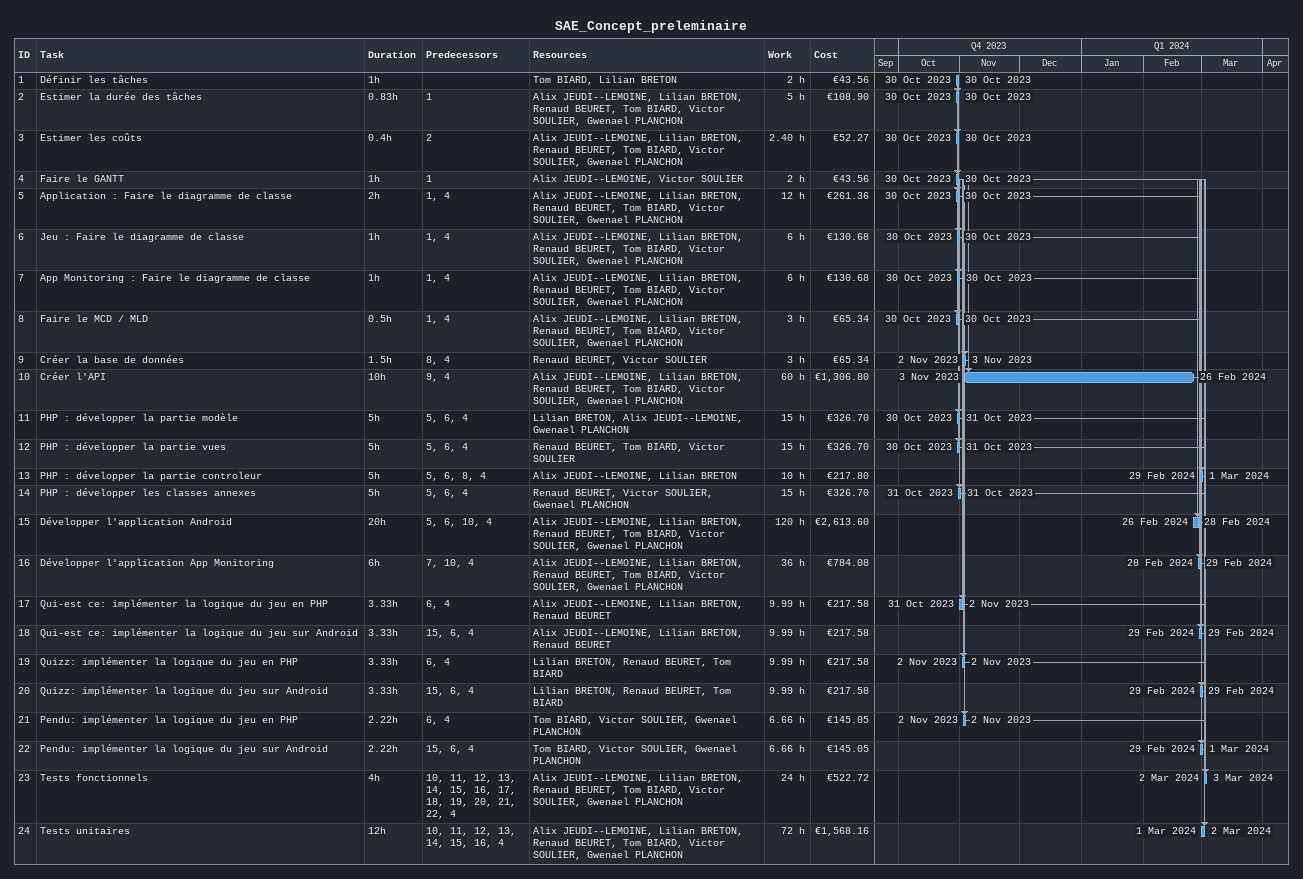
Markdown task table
SAE_Concept_preleminaire

| ID | Task | Duration | Start | Finish | Predecessors | Resources | Work (h) | Cost (€) |
|---|---|---|---|---|---|---|---|---|
| 1 | Définir les tâches | 1h | 2023-10-30 | 2023-10-30 |  | Tom BIARD, Lilian BRETON | 2 | 43.56 |
| 2 | Estimer la durée des tâches | 0.83h | 2023-10-30 | 2023-10-30 | 1 | Alix JEUDI--LEMOINE, Lilian BRETON, Renaud BEURET, Tom BIARD, Victor SOULIER, Gwenael PLANCHON | 5 | 108.90 |
| 3 | Estimer les coûts | 0.4h | 2023-10-30 | 2023-10-30 | 2 | Alix JEUDI--LEMOINE, Lilian BRETON, Renaud BEURET, Tom BIARD, Victor SOULIER, Gwenael PLANCHON | 2.40 | 52.27 |
| 4 | Faire le GANTT | 1h | 2023-10-30 | 2023-10-30 | 1 | Alix JEUDI--LEMOINE, Victor SOULIER | 2 | 43.56 |
| 5 | Application : Faire le diagramme de classe | 2h | 2023-10-30 | 2023-10-30 | 1, 4 | Alix JEUDI--LEMOINE, Lilian BRETON, Renaud BEURET, Tom BIARD, Victor SOULIER, Gwenael PLANCHON | 12 | 261.36 |
| 6 | Jeu : Faire le diagramme de classe | 1h | 2023-10-30 | 2023-10-30 | 1, 4 | Alix JEUDI--LEMOINE, Lilian BRETON, Renaud BEURET, Tom BIARD, Victor SOULIER, Gwenael PLANCHON | 6 | 130.68 |
| 7 | App Monitoring : Faire le diagramme de classe | 1h | 2023-10-30 | 2023-10-30 | 1, 4 | Alix JEUDI--LEMOINE, Lilian BRETON, Renaud BEURET, Tom BIARD, Victor SOULIER, Gwenael PLANCHON | 6 | 130.68 |
| 8 | Faire le MCD / MLD | 0.5h | 2023-10-30 | 2023-10-30 | 1, 4 | Alix JEUDI--LEMOINE, Lilian BRETON, Renaud BEURET, Tom BIARD, Victor SOULIER, Gwenael PLANCHON | 3 | 65.34 |
| 9 | Créer la base de données | 1.5h | 2023-11-02 | 2023-11-03 | 8, 4 | Renaud BEURET, Victor SOULIER | 3 | 65.34 |
| 10 | Créer l'API | 10h | 2023-11-03 | 2024-02-26 | 9, 4 | Alix JEUDI--LEMOINE, Lilian BRETON, Renaud BEURET, Tom BIARD, Victor SOULIER, Gwenael PLANCHON | 60 | 1306.80 |
| 11 | PHP : développer la partie modèle | 5h | 2023-10-30 | 2023-10-31 | 5, 6, 4 | Lilian BRETON, Alix JEUDI--LEMOINE, Gwenael PLANCHON | 15 | 326.70 |
| 12 | PHP : développer la partie vues | 5h | 2023-10-30 | 2023-10-31 | 5, 6, 4 | Renaud BEURET, Tom BIARD, Victor SOULIER | 15 | 326.70 |
| 13 | PHP : développer la partie controleur | 5h | 2024-02-29 | 2024-03-01 | 5, 6, 8, 4 | Alix JEUDI--LEMOINE, Lilian BRETON | 10 | 217.80 |
| 14 | PHP : développer les classes annexes | 5h | 2023-10-31 | 2023-10-31 | 5, 6, 4 | Renaud BEURET, Victor SOULIER, Gwenael PLANCHON | 15 | 326.70 |
| 15 | Développer l'application Android | 20h | 2024-02-26 | 2024-02-28 | 5, 6, 10, 4 | Alix JEUDI--LEMOINE, Lilian BRETON, Renaud BEURET, Tom BIARD, Victor SOULIER, Gwenael PLANCHON | 120 | 2613.60 |
| 16 | Développer l'application App Monitoring | 6h | 2024-02-28 | 2024-02-29 | 7, 10, 4 | Alix JEUDI--LEMOINE, Lilian BRETON, Renaud BEURET, Tom BIARD, Victor SOULIER, Gwenael PLANCHON | 36 | 784.08 |
| 17 | Qui-est ce: implémenter la logique du jeu en PHP | 3.33h | 2023-10-31 | 2023-11-02 | 6, 4 | Alix JEUDI--LEMOINE, Lilian BRETON, Renaud BEURET | 9.99 | 217.58 |
| 18 | Qui-est ce: implémenter la logique du jeu sur Android | 3.33h | 2024-02-29 | 2024-02-29 | 15, 6, 4 | Alix JEUDI--LEMOINE, Lilian BRETON, Renaud BEURET | 9.99 | 217.58 |
| 19 | Quizz: implémenter la logique du jeu en PHP | 3.33h | 2023-11-02 | 2023-11-02 | 6, 4 | Lilian BRETON, Renaud BEURET, Tom BIARD | 9.99 | 217.58 |
| 20 | Quizz: implémenter la logique du jeu sur Android | 3.33h | 2024-02-29 | 2024-02-29 | 15, 6, 4 | Lilian BRETON, Renaud BEURET, Tom BIARD | 9.99 | 217.58 |
| 21 | Pendu: implémenter la logique du jeu en PHP | 2.22h | 2023-11-02 | 2023-11-02 | 6, 4 | Tom BIARD, Victor SOULIER, Gwenael PLANCHON | 6.66 | 145.05 |
| 22 | Pendu: implémenter la logique du jeu sur Android | 2.22h | 2024-02-29 | 2024-03-01 | 15, 6, 4 | Tom BIARD, Victor SOULIER, Gwenael PLANCHON | 6.66 | 145.05 |
| 23 | Tests fonctionnels | 4h | 2024-03-02 | 2024-03-03 | 10, 11, 12, 13, 14, 15, 16, 17, 18, 19, 20, 21, 22, 4 | Alix JEUDI--LEMOINE, Lilian BRETON, Renaud BEURET, Tom BIARD, Victor SOULIER, Gwenael PLANCHON | 24 | 522.72 |
| 24 | Tests unitaires | 12h | 2024-03-01 | 2024-03-02 | 10, 11, 12, 13, 14, 15, 16, 4 | Alix JEUDI--LEMOINE, Lilian BRETON, Renaud BEURET, Tom BIARD, Victor SOULIER, Gwenael PLANCHON | 72 | 1568.16 |
